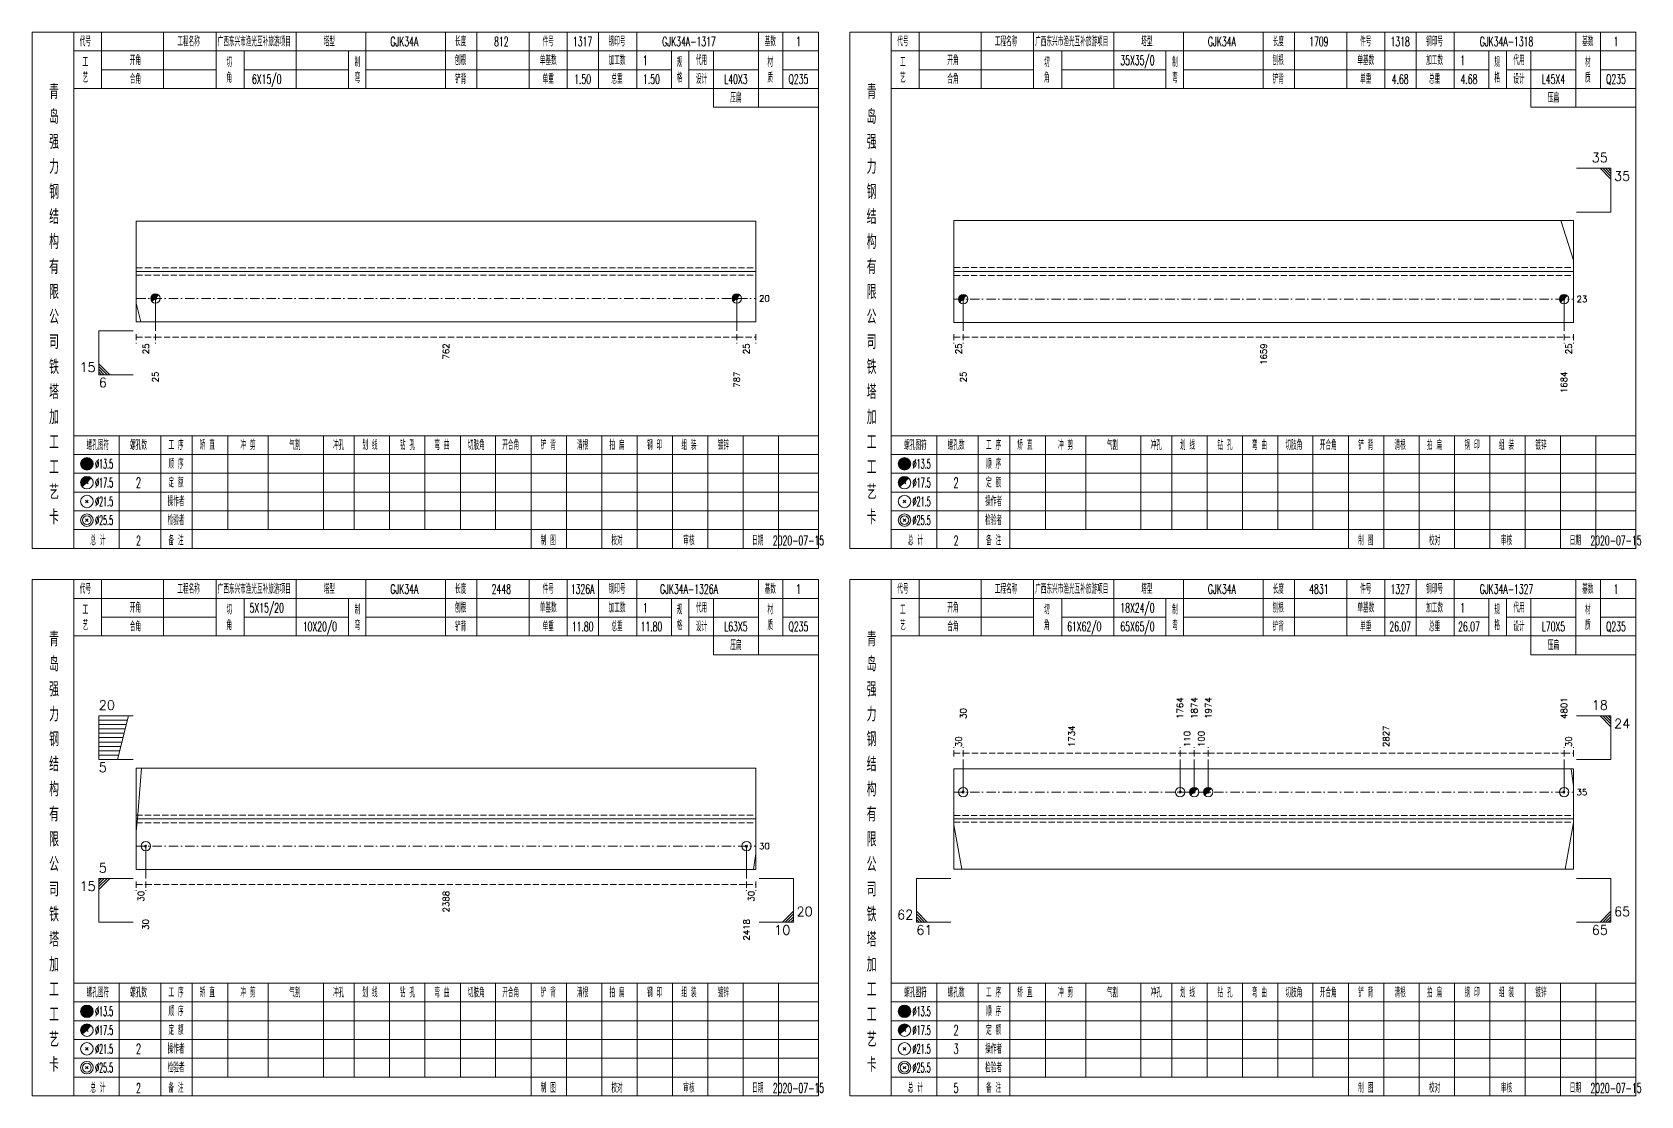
# Model space of a CAD drawing. Extents: x 0 to 2606, y -377 to 6479.
# Drawn here: x 0 to 514, y 350 to 690 of the extents above; entities that cross this region are included whole.
import ezdxf
from ezdxf.enums import TextEntityAlignment as Align

# ---------------------------------------------------------------- set-up
doc = ezdxf.new("R2010")
doc.units = 0
doc.header["$MEASUREMENT"] = 0
doc.linetypes.add('一点画线', pattern=[5.2, 3, -1, 0.2, -1])
doc.linetypes.add('虚线', pattern=[2.75, 2, -0.75])
doc.layers.get('0').update_dxf_attribs({"linetype": 'CONTINUOUS', "lineweight": 25})
doc.layers.add('1', color=7, linetype='CONTINUOUS', lineweight=25)
doc.layers.add('4', color=7, linetype='CONTINUOUS', lineweight=25)
doc.styles.get("Standard").update_dxf_attribs({"font": 'simplex.shx', "width": 0.7, "height": 3, "bigfont": 'gbhzfs.shx'})

msp = doc.modelspace()

# ---------------------------------------------------------------- linework, layer by layer
at = {"color": 7, "linetype": 'Continuous', "lineweight": 13}
for p, q in [((504.8, 646.5), (493.8, 646.5)), ((501.3, 646.5), (504.8, 643)), ((502.18, 646.5), (504.8, 643.88)), ((503.05, 646.5), (504.8, 644.75)), ((503.93, 646.5), (504.8, 645.62)), ((504.8, 632.5), (504.8, 646.5)), ((492.8, 617.13), (488.74, 629.83)), ((504.8, 632.5), (493.8, 632.5)), ((33.3, 603.42), (34.76, 597.38)), ((39.4, 604.88), (39.4, 594.5)), ((225.3, 604.88), (225.3, 594.5)), ((297.7, 604.67), (297.7, 594.5)), ((489.8, 604.67), (489.8, 594.5)), ((21.3, 594.5), (32.3, 594.5)), ((21.3, 594.5), (21.3, 580.5)), ((24.8, 580.5), (21.3, 584)), ((23.93, 580.5), (21.3, 583.12)), ((23.05, 580.5), (21.3, 582.25)), ((22.18, 580.5), (21.3, 581.38)), ((21.3, 580.5), (32.3, 580.5)), ((21.3, 471.5), (32.3, 471.5)), ((21.3, 457.5), (21.3, 471.5)), ((21.3, 470.1), (30.45, 470.1)), ((21.3, 468.7), (30.1, 468.7)), ((27.3, 457.5), (30.8, 471.5)), ((504.8, 471.5), (493.8, 471.5)), ((501.3, 471.5), (504.8, 468)), ((502.18, 471.5), (504.8, 468.88)), ((503.05, 471.5), (504.8, 469.75)), ((503.93, 471.5), (504.8, 470.62)), ((504.8, 457.5), (504.8, 471.5)), ((21.3, 467.3), (29.75, 467.3)), ((21.3, 465.9), (29.4, 465.9)), ((21.3, 464.5), (29.05, 464.5)), ((21.3, 463.1), (28.7, 463.1)), ((21.3, 461.7), (28.35, 461.7)), ((21.3, 460.3), (28, 460.3)), ((21.3, 458.9), (27.65, 458.9)), ((21.3, 457.5), (32.3, 457.5)), ((33.7, 438.5), (34.92, 454.69)), ((297.7, 447.07), (297.7, 457.5)), ((367.03, 447.07), (367.03, 457.5)), ((371.55, 447.07), (371.55, 457.5)), ((376.05, 447.07), (376.05, 457.5)), ((489.8, 447.07), (489.8, 457.5)), ((492.8, 449.06), (492.06, 454.57)), ((504.8, 457.5), (493.8, 457.5)), ((297.4, 446.77), (298, 447.37)), ((298, 446.77), (297.4, 447.37)), ((366.73, 446.77), (367.33, 447.37)), ((367.33, 446.77), (366.73, 447.37)), ((489.5, 446.77), (490.1, 447.37)), ((490.1, 446.77), (489.5, 447.37)), ((33.3, 434.65), (33.7, 438.5)), ((492.8, 437.35), (490.13, 422.43)), ((294.7, 436.66), (297.2, 422.43)), ((36.3, 429.81), (36.3, 419.5)), ((228.4, 429.81), (228.4, 419.5)), ((231.4, 427.45), (230.59, 422.31)), ((21.3, 419.5), (32.3, 419.5)), ((21.3, 419.5), (21.3, 405.5)), ((22.18, 419.5), (21.3, 418.62)), ((23.05, 419.5), (21.3, 417.75)), ((23.93, 419.5), (21.3, 416.88)), ((24.8, 419.5), (21.3, 416)), ((243.4, 419.5), (232.4, 419.5)), ((243.4, 419.5), (243.4, 405.5)), ((282.7, 419.5), (293.7, 419.5)), ((282.7, 419.5), (282.7, 405.5)), ((504.8, 419.5), (493.8, 419.5)), ((504.8, 419.5), (504.8, 405.5)), ((239.9, 405.5), (243.4, 409)), ((240.78, 405.5), (243.4, 408.12)), ((241.65, 405.5), (243.4, 407.25)), ((242.53, 405.5), (243.4, 406.38)), ((286.2, 405.5), (282.7, 409)), ((285.32, 405.5), (282.7, 408.12)), ((284.45, 405.5), (282.7, 407.25)), ((283.57, 405.5), (282.7, 406.38)), ((501.3, 405.5), (504.8, 409)), ((502.18, 405.5), (504.8, 408.12)), ((503.05, 405.5), (504.8, 407.25)), ((503.93, 405.5), (504.8, 406.38)), ((21.3, 405.5), (32.3, 405.5)), ((243.4, 405.5), (232.4, 405.5)), ((282.7, 405.5), (293.7, 405.5)), ((504.8, 405.5), (493.8, 405.5))]:
    msp.add_line(p, q, dxfattribs=at)
at = {"color": 7, "linetype": 'Continuous', "lineweight": 18}
for p, q in [((33.3, 629.62), (33.3, 597.38)), ((33.3, 629.62), (231.4, 629.62)), ((231.4, 629.62), (231.4, 597.38)), ((294.7, 629.83), (294.7, 597.17)), ((294.7, 629.83), (492.8, 629.83)), ((492.8, 629.83), (492.8, 597.17)), ((33.3, 613.5), (231.4, 613.5)), ((294.7, 613.5), (492.8, 613.5)), ((33.3, 454.69), (33.3, 422.31)), ((33.3, 454.69), (231.4, 454.69)), ((231.4, 454.69), (231.4, 422.31)), ((294.7, 454.57), (294.7, 422.43)), ((294.7, 454.57), (492.8, 454.57)), ((492.8, 454.57), (492.8, 422.43)), ((33.3, 438.5), (231.4, 438.5)), ((294.7, 438.5), (492.8, 438.5))]:
    msp.add_line(p, q, dxfattribs=at)
at = {"color": 1, "linetype": '虚线', "lineweight": 18}
for p, q in [((33.3, 614.62), (231.4, 614.62)), ((33.3, 612.38), (231.4, 612.38)), ((294.7, 614.83), (492.8, 614.83)), ((294.7, 612.17), (492.8, 612.17)), ((33.3, 439.69), (231.4, 439.69)), ((33.3, 437.31), (231.4, 437.31)), ((294.7, 439.57), (492.8, 439.57)), ((294.7, 437.43), (492.8, 437.43))]:
    msp.add_line(p, q, dxfattribs=at)
at = {"color": 3, "linetype": '一点画线', "lineweight": 13}
for p, q in [((33.3, 604.88), (231.4, 604.88)), ((294.7, 604.67), (492.8, 604.67)), ((294.7, 447.07), (492.8, 447.07)), ((33.3, 429.81), (231.4, 429.81))]:
    msp.add_line(p, q, dxfattribs=at)
at = {"color": 8, "linetype": '虚线', "lineweight": 9}
for p, q in [((33.3, 593.5), (33.3, 590.5)), ((33.3, 592.5), (39.4, 592.5)), ((39.4, 593.5), (39.4, 590.5)), ((39.4, 593.5), (39.4, 590.5)), ((39.4, 592.5), (225.3, 592.5)), ((225.3, 593.5), (225.3, 590.5)), ((225.3, 593.5), (225.3, 590.5)), ((225.3, 592.5), (231.4, 592.5)), ((231.4, 593.5), (231.4, 590.5)), ((294.7, 593.5), (294.7, 590.5)), ((294.7, 592.5), (297.7, 592.5)), ((297.7, 593.5), (297.7, 590.5)), ((297.7, 593.5), (297.7, 590.5)), ((297.7, 592.5), (489.8, 592.5)), ((489.8, 593.5), (489.8, 590.5)), ((489.8, 593.5), (489.8, 590.5)), ((489.8, 592.5), (492.8, 592.5)), ((492.8, 593.5), (492.8, 590.5)), ((294.7, 458.5), (294.7, 461.5)), ((294.7, 459.5), (297.7, 459.5)), ((297.7, 458.5), (297.7, 461.5)), ((297.7, 458.5), (297.7, 461.5)), ((297.7, 459.5), (367.03, 459.5)), ((367.03, 458.5), (367.03, 461.5)), ((367.03, 458.5), (367.03, 461.5)), ((367.03, 459.5), (371.55, 459.5)), ((371.55, 458.5), (371.55, 461.5)), ((371.55, 458.5), (371.55, 461.5)), ((371.55, 459.5), (376.05, 459.5)), ((376.05, 458.5), (376.05, 461.5)), ((376.05, 458.5), (376.05, 461.5)), ((376.05, 459.5), (489.8, 459.5)), ((489.8, 458.5), (489.8, 461.5)), ((489.8, 458.5), (489.8, 461.5)), ((489.8, 459.5), (492.8, 459.5)), ((492.8, 458.5), (492.8, 461.5)), ((33.3, 418.5), (33.3, 415.5)), ((33.3, 417.5), (36.3, 417.5)), ((36.3, 418.5), (36.3, 415.5)), ((36.3, 418.5), (36.3, 415.5)), ((36.3, 417.5), (228.4, 417.5)), ((228.4, 418.5), (228.4, 415.5)), ((228.4, 418.5), (228.4, 415.5)), ((228.4, 417.5), (231.4, 417.5)), ((231.4, 418.5), (231.4, 415.5))]:
    msp.add_line(p, q, dxfattribs=at)
at = {"color": 7, "linetype": 'Continuous', "lineweight": 0}
for p, q in [((371.25, 446.77), (371.85, 447.37)), ((371.25, 447.37), (371.85, 446.77)), ((375.75, 446.77), (376.35, 447.37)), ((375.75, 447.37), (376.35, 446.77))]:
    msp.add_line(p, q, dxfattribs=at)
at = {"color": 7, "linetype": 'Continuous', "lineweight": 13}
for centre in [(297.7, 447.07), (367.03, 447.07), (371.55, 447.07), (376.05, 447.07), (489.8, 447.07)]:
    msp.add_circle(centre, 1.5, dxfattribs=at)
for centre, radius in [((371.55, 447.07), 1.35), ((371.55, 447.07), 1.2), ((371.55, 447.07), 1.05), ((371.55, 447.07), 0.9), ((371.55, 447.07), 0.75), ((371.55, 447.07), 0.6), ((371.55, 447.07), 0.45), ((376.05, 447.07), 1.35), ((376.05, 447.07), 1.2), ((376.05, 447.07), 1.05), ((376.05, 447.07), 0.9), ((376.05, 447.07), 0.75), ((376.05, 447.07), 0.6), ((376.05, 447.07), 0.45), ((371.55, 447.07), 0.3), ((371.55, 447.07), 0.15), ((376.05, 447.07), 0.3), ((376.05, 447.07), 0.15)]:
    msp.add_arc(centre, radius, 45, 225, dxfattribs=at)
at = {"layer": '1', "color": 7, "linetype": 'Continuous', "lineweight": 0}
for p, q in [((39.1, 604.58), (39.7, 605.17)), ((39.1, 605.17), (39.7, 604.58)), ((225, 604.58), (225.6, 605.17)), ((225, 605.17), (225.6, 604.58)), ((297.4, 604.37), (298, 604.97)), ((297.4, 604.97), (298, 604.37)), ((489.5, 604.37), (490.1, 604.97)), ((489.5, 604.97), (490.1, 604.37))]:
    msp.add_line(p, q, dxfattribs=at)
at = {"layer": '1', "color": 7, "linetype": 'Continuous', "lineweight": 18}
for p, q in [((33.3, 597.38), (231.4, 597.38)), ((294.7, 597.17), (492.8, 597.17)), ((33.3, 422.31), (231.4, 422.31)), ((294.7, 422.43), (492.8, 422.43))]:
    msp.add_line(p, q, dxfattribs=at)
at = {"layer": '1', "color": 7, "linetype": 'Continuous', "lineweight": 13}
for p, q in [((36, 429.51), (36.6, 430.11)), ((36.6, 429.51), (36, 430.11)), ((228.1, 429.51), (228.7, 430.11)), ((228.7, 429.51), (228.1, 430.11))]:
    msp.add_line(p, q, dxfattribs=at)
for centre in [(39.4, 604.88), (225.3, 604.88), (297.7, 604.67), (489.8, 604.67), (36.3, 429.81), (228.4, 429.81)]:
    msp.add_circle(centre, 1.5, dxfattribs=at)
for centre, radius in [((39.4, 604.88), 1.35), ((39.4, 604.88), 1.2), ((39.4, 604.88), 1.05), ((39.4, 604.88), 0.9), ((39.4, 604.88), 0.75), ((39.4, 604.88), 0.6), ((39.4, 604.88), 0.45), ((39.4, 604.88), 0.3), ((39.4, 604.88), 0.15), ((225.3, 604.88), 1.35), ((225.3, 604.88), 1.2), ((225.3, 604.88), 1.05), ((225.3, 604.88), 0.9), ((225.3, 604.88), 0.75), ((225.3, 604.88), 0.6), ((225.3, 604.88), 0.45), ((225.3, 604.88), 0.3), ((225.3, 604.88), 0.15), ((297.7, 604.67), 1.35), ((297.7, 604.67), 1.2), ((297.7, 604.67), 1.05), ((297.7, 604.67), 0.9), ((297.7, 604.67), 0.75), ((297.7, 604.67), 0.6), ((297.7, 604.67), 0.45), ((297.7, 604.67), 0.3), ((297.7, 604.67), 0.15), ((489.8, 604.67), 1.35), ((489.8, 604.67), 1.2), ((489.8, 604.67), 1.05), ((489.8, 604.67), 0.9), ((489.8, 604.67), 0.75), ((489.8, 604.67), 0.6), ((489.8, 604.67), 0.45), ((489.8, 604.67), 0.3), ((489.8, 604.67), 0.15)]:
    msp.add_arc(centre, radius, 45, 225, dxfattribs=at)
at = {"layer": '4', "color": 1, "linetype": 'Continuous', "lineweight": 18}
for p, q in [((13.3, 525), (13.3, 690)), ((22.2, 672), (22.2, 690)), ((42, 672), (42, 690)), ((58.8, 672), (58.8, 690)), ((84.4, 672), (84.4, 690)), ((106.7, 672), (106.7, 690)), ((132.2, 672), (132.2, 690)), ((142.2, 672), (142.2, 690)), ((158.9, 672), (158.9, 690)), ((171.1, 672), (171.1, 690)), ((181.1, 672), (181.1, 690)), ((193.3, 672), (193.3, 690)), ((232.2, 666), (232.2, 690)), ((240, 672), (240, 690)), ((274.7, 525), (274.7, 690)), ((283.6, 672), (283.6, 690)), ((303.4, 672), (303.4, 690)), ((320.2, 672), (320.2, 690)), ((345.8, 672), (345.8, 690)), ((368.1, 672), (368.1, 690)), ((393.6, 672), (393.6, 690)), ((403.6, 672), (403.6, 690)), ((420.3, 672), (420.3, 690)), ((432.5, 672), (432.5, 690)), ((442.5, 672), (442.5, 690)), ((454.7, 672), (454.7, 690)), ((493.6, 666), (493.6, 690)), ((501.4, 672), (501.4, 690)), ((13.3, 684), (251.4, 684)), ((67.8, 672), (67.8, 684)), ((101.1, 672), (101.1, 684)), ((204.4, 672), (204.4, 684)), ((210, 672), (210, 684)), ((217.8, 666), (217.8, 684)), ((274.7, 684), (512.8, 684)), ((329.2, 672), (329.2, 684)), ((362.5, 672), (362.5, 684)), ((465.8, 672), (465.8, 684)), ((471.4, 672), (471.4, 684)), ((479.2, 666), (479.2, 684)), ((22.2, 678), (58.8, 678)), ((67.8, 678), (101.1, 678)), ((106.7, 678), (204.4, 678)), ((210, 678), (232.2, 678)), ((240, 678), (251.4, 678)), ((283.6, 678), (320.2, 678)), ((329.2, 678), (362.5, 678)), ((368.1, 678), (465.8, 678)), ((471.4, 678), (493.6, 678)), ((501.4, 678), (512.8, 678)), ((13.3, 672), (251.4, 672)), ((274.7, 672), (512.8, 672)), ((217.8, 666), (251.4, 666)), ((479.2, 666), (512.8, 666)), ((13.3, 561), (251.4, 561)), ((27.8, 525), (27.8, 561)), ((41.1, 525), (41.1, 561)), ((51.2, 525), (51.2, 561)), ((62.6, 531), (62.6, 561)), ((75.5, 531), (75.5, 561)), ((93.1, 531), (93.1, 561)), ((103, 531), (103, 561)), ((114.3, 531), (114.3, 561)), ((125.6, 531), (125.6, 561)), ((136.9, 531), (136.9, 561)), ((148.1, 531), (148.1, 561)), ((159.5, 531), (159.5, 561)), ((170.8, 531), (170.8, 561)), ((182.1, 531), (182.1, 561)), ((193.4, 531), (193.4, 561)), ((204.7, 531), (204.7, 561)), ((216, 531), (216, 561)), ((227.3, 531), (227.3, 561)), ((238.6, 531), (238.6, 561)), ((274.7, 561), (512.8, 561)), ((289.2, 525), (289.2, 561)), ((302.5, 525), (302.5, 561)), ((312.6, 525), (312.6, 561)), ((324, 531), (324, 561)), ((336.9, 531), (336.9, 561)), ((354.5, 531), (354.5, 561)), ((364.4, 531), (364.4, 561)), ((375.7, 531), (375.7, 561)), ((387, 531), (387, 561)), ((398.3, 531), (398.3, 561)), ((409.5, 531), (409.5, 561)), ((420.9, 531), (420.9, 561)), ((432.2, 531), (432.2, 561)), ((443.5, 531), (443.5, 561)), ((454.8, 531), (454.8, 561)), ((466.1, 531), (466.1, 561)), ((477.4, 531), (477.4, 561)), ((488.7, 531), (488.7, 561)), ((500, 531), (500, 561)), ((13.3, 555), (251.4, 555)), ((274.7, 555), (512.8, 555)), ((13.3, 549), (251.4, 549)), ((274.7, 549), (512.8, 549)), ((13.3, 543), (251.4, 543)), ((274.7, 543), (512.8, 543)), ((13.3, 537), (251.4, 537)), ((274.7, 537), (512.8, 537)), ((13.3, 531), (251.4, 531)), ((159.5, 525), (159.5, 531)), ((170.8, 525), (170.8, 531)), ((182.1, 525), (182.1, 531)), ((193.4, 525), (193.4, 531)), ((204.7, 525), (204.7, 531)), ((216, 525), (216, 531)), ((227.3, 525), (227.3, 531)), ((238.6, 525), (238.6, 531)), ((274.7, 531), (512.8, 531)), ((420.9, 525), (420.9, 531)), ((432.2, 525), (432.2, 531)), ((443.5, 525), (443.5, 531)), ((454.8, 525), (454.8, 531)), ((466.1, 525), (466.1, 531)), ((477.4, 525), (477.4, 531)), ((488.7, 525), (488.7, 531)), ((500, 525), (500, 531)), ((13.3, 350), (13.3, 515)), ((22.2, 497), (22.2, 515)), ((42, 497), (42, 515)), ((58.8, 497), (58.8, 515)), ((84.4, 497), (84.4, 515)), ((106.7, 497), (106.7, 515)), ((132.2, 497), (132.2, 515)), ((142.2, 497), (142.2, 515)), ((158.9, 497), (158.9, 515)), ((171.1, 497), (171.1, 515)), ((181.1, 497), (181.1, 515)), ((193.3, 497), (193.3, 515)), ((232.2, 491), (232.2, 515)), ((240, 497), (240, 515)), ((274.7, 350), (274.7, 515)), ((283.6, 497), (283.6, 515)), ((303.4, 497), (303.4, 515)), ((320.2, 497), (320.2, 515)), ((345.8, 497), (345.8, 515)), ((368.1, 497), (368.1, 515)), ((393.6, 497), (393.6, 515)), ((403.6, 497), (403.6, 515)), ((420.3, 497), (420.3, 515)), ((432.5, 497), (432.5, 515)), ((442.5, 497), (442.5, 515)), ((454.7, 497), (454.7, 515)), ((493.6, 491), (493.6, 515)), ((501.4, 497), (501.4, 515)), ((13.3, 509), (251.4, 509)), ((67.8, 497), (67.8, 509)), ((101.1, 497), (101.1, 509)), ((204.4, 497), (204.4, 509)), ((210, 497), (210, 509)), ((217.8, 491), (217.8, 509)), ((274.7, 509), (512.8, 509)), ((329.2, 497), (329.2, 509)), ((362.5, 497), (362.5, 509)), ((465.8, 497), (465.8, 509)), ((471.4, 497), (471.4, 509)), ((479.2, 491), (479.2, 509)), ((22.2, 503), (58.8, 503)), ((67.8, 503), (101.1, 503)), ((106.7, 503), (204.4, 503)), ((210, 503), (232.2, 503)), ((240, 503), (251.4, 503)), ((283.6, 503), (320.2, 503)), ((329.2, 503), (362.5, 503)), ((368.1, 503), (465.8, 503)), ((471.4, 503), (493.6, 503)), ((501.4, 503), (512.8, 503)), ((13.3, 497), (251.4, 497)), ((274.7, 497), (512.8, 497)), ((217.8, 491), (251.4, 491)), ((479.2, 491), (512.8, 491)), ((13.3, 386), (251.4, 386)), ((27.8, 350), (27.8, 386)), ((41.1, 350), (41.1, 386)), ((51.2, 350), (51.2, 386)), ((62.6, 356), (62.6, 386)), ((75.5, 356), (75.5, 386)), ((93.1, 356), (93.1, 386)), ((103, 356), (103, 386)), ((114.3, 356), (114.3, 386)), ((125.6, 356), (125.6, 386)), ((136.9, 356), (136.9, 386)), ((148.1, 356), (148.1, 386)), ((159.5, 356), (159.5, 386)), ((170.8, 356), (170.8, 386)), ((182.1, 356), (182.1, 386)), ((193.4, 356), (193.4, 386)), ((204.7, 356), (204.7, 386)), ((216, 356), (216, 386)), ((227.3, 356), (227.3, 386)), ((238.6, 356), (238.6, 386)), ((274.7, 386), (512.8, 386)), ((289.2, 350), (289.2, 386)), ((302.5, 350), (302.5, 386)), ((312.6, 350), (312.6, 386)), ((324, 356), (324, 386)), ((336.9, 356), (336.9, 386)), ((354.5, 356), (354.5, 386)), ((364.4, 356), (364.4, 386)), ((375.7, 356), (375.7, 386)), ((387, 356), (387, 386)), ((398.3, 356), (398.3, 386)), ((409.5, 356), (409.5, 386)), ((420.9, 356), (420.9, 386)), ((432.2, 356), (432.2, 386)), ((443.5, 356), (443.5, 386)), ((454.8, 356), (454.8, 386)), ((466.1, 356), (466.1, 386)), ((477.4, 356), (477.4, 386)), ((488.7, 356), (488.7, 386)), ((500, 356), (500, 386)), ((13.3, 380), (251.4, 380)), ((274.7, 380), (512.8, 380)), ((13.3, 374), (251.4, 374)), ((274.7, 374), (512.8, 374)), ((13.3, 368), (251.4, 368)), ((274.7, 368), (512.8, 368)), ((13.3, 362), (251.4, 362)), ((274.7, 362), (512.8, 362)), ((13.3, 356), (251.4, 356)), ((159.5, 350), (159.5, 356)), ((170.8, 350), (170.8, 356)), ((182.1, 350), (182.1, 356)), ((193.4, 350), (193.4, 356)), ((204.7, 350), (204.7, 356)), ((216, 350), (216, 356)), ((227.3, 350), (227.3, 356)), ((238.6, 350), (238.6, 356)), ((274.7, 356), (512.8, 356)), ((420.9, 350), (420.9, 356)), ((432.2, 350), (432.2, 356)), ((443.5, 350), (443.5, 356)), ((454.8, 350), (454.8, 356)), ((466.1, 350), (466.1, 356)), ((477.4, 350), (477.4, 356)), ((488.7, 350), (488.7, 356)), ((500, 350), (500, 356))]:
    msp.add_line(p, q, dxfattribs=at)
at = {"layer": '4', "color": 7, "linetype": 'Continuous', "lineweight": 13}
for p, q in [((17.3, 551.8), (17.7, 552.2)), ((17.7, 551.8), (17.3, 552.2)), ((278.7, 551.8), (279.1, 552.2)), ((279.1, 551.8), (278.7, 552.2)), ((17.1, 539.6), (17.9, 540.4)), ((17.9, 539.6), (17.1, 540.4)), ((278.5, 539.6), (279.3, 540.4)), ((279.3, 539.6), (278.5, 540.4)), ((17.1, 533.6), (17.9, 534.4)), ((17.9, 533.6), (17.1, 534.4)), ((278.5, 533.6), (279.3, 534.4)), ((279.3, 533.6), (278.5, 534.4)), ((17.3, 376.8), (17.7, 377.2)), ((17.7, 376.8), (17.3, 377.2)), ((278.7, 376.8), (279.1, 377.2)), ((279.1, 376.8), (278.7, 377.2)), ((17.1, 364.6), (17.9, 365.4)), ((17.9, 364.6), (17.1, 365.4)), ((278.5, 364.6), (279.3, 365.4)), ((279.3, 364.6), (278.5, 365.4)), ((17.1, 358.6), (17.9, 359.4)), ((17.9, 358.6), (17.1, 359.4)), ((278.5, 358.6), (279.3, 359.4)), ((279.3, 358.6), (278.5, 359.4))]:
    msp.add_line(p, q, dxfattribs=at)
at = {"layer": '4', "color": 7, "linetype": 'Continuous', "lineweight": 0}
for p, q in [((17.1, 545.6), (17.9, 546.4)), ((17.1, 546.4), (17.9, 545.6)), ((278.5, 545.6), (279.3, 546.4)), ((278.5, 546.4), (279.3, 545.6)), ((17.1, 370.6), (17.9, 371.4)), ((17.1, 371.4), (17.9, 370.6)), ((278.5, 370.6), (279.3, 371.4)), ((278.5, 371.4), (279.3, 370.6))]:
    msp.add_line(p, q, dxfattribs=at)
at = {"layer": '4', "color": 1, "linetype": 'Continuous', "lineweight": 18}
for points in [[(0, 690), (0, 525), (251.4, 525), (251.4, 690)], [(261.4, 690), (261.4, 525), (512.8, 525), (512.8, 690)], [(0, 515), (0, 350), (251.4, 350), (251.4, 515)], [(261.4, 515), (261.4, 350), (512.8, 350), (512.8, 515)]]:
    msp.add_lwpolyline(points, close=True, dxfattribs=at)
at = {"layer": '4', "color": 7, "linetype": 'Continuous', "lineweight": 13}
for centre, radius in [((17.5, 552), 2), ((17.5, 552), 1.8), ((17.5, 552), 1.6), ((17.5, 552), 1.4), ((17.5, 552), 1.2), ((17.5, 552), 1), ((17.5, 552), 0.8), ((17.5, 552), 0.6), ((17.5, 552), 0.4), ((17.5, 552), 0.2), ((278.9, 552), 2), ((278.9, 552), 1.8), ((278.9, 552), 1.6), ((278.9, 552), 1.4), ((278.9, 552), 1.2), ((278.9, 552), 1), ((278.9, 552), 0.8), ((278.9, 552), 0.6), ((278.9, 552), 0.4), ((278.9, 552), 0.2), ((17.5, 546), 2), ((278.9, 546), 2), ((17.5, 540), 2), ((278.9, 540), 2), ((17.5, 534), 2), ((17.5, 534), 1.4), ((278.9, 534), 2), ((278.9, 534), 1.4), ((17.5, 377), 2), ((17.5, 377), 1.8), ((17.5, 377), 1.6), ((17.5, 377), 1.4), ((17.5, 377), 1.2), ((17.5, 377), 1), ((17.5, 377), 0.8), ((17.5, 377), 0.6), ((17.5, 377), 0.4), ((17.5, 377), 0.2), ((278.9, 377), 2), ((278.9, 377), 1.8), ((278.9, 377), 1.6), ((278.9, 377), 1.4), ((278.9, 377), 1.2), ((278.9, 377), 1), ((278.9, 377), 0.8), ((278.9, 377), 0.6), ((278.9, 377), 0.4), ((278.9, 377), 0.2), ((17.5, 371), 2), ((278.9, 371), 2), ((17.5, 365), 2), ((278.9, 365), 2), ((17.5, 359), 2), ((17.5, 359), 1.4), ((278.9, 359), 2), ((278.9, 359), 1.4)]:
    msp.add_circle(centre, radius, dxfattribs=at)
for centre, radius in [((17.5, 546), 1.8), ((17.5, 546), 1.6), ((17.5, 546), 1.4), ((17.5, 546), 1.2), ((17.5, 546), 1), ((17.5, 546), 0.8), ((17.5, 546), 0.6), ((17.5, 546), 0.4), ((17.5, 546), 0.2), ((278.9, 546), 1.8), ((278.9, 546), 1.6), ((278.9, 546), 1.4), ((278.9, 546), 1.2), ((278.9, 546), 1), ((278.9, 546), 0.8), ((278.9, 546), 0.6), ((278.9, 546), 0.4), ((278.9, 546), 0.2), ((17.5, 371), 1.8), ((17.5, 371), 1.6), ((17.5, 371), 1.4), ((17.5, 371), 1.2), ((17.5, 371), 1), ((17.5, 371), 0.8), ((17.5, 371), 0.6), ((17.5, 371), 0.4), ((17.5, 371), 0.2), ((278.9, 371), 1.8), ((278.9, 371), 1.6), ((278.9, 371), 1.4), ((278.9, 371), 1.2), ((278.9, 371), 1), ((278.9, 371), 0.8), ((278.9, 371), 0.6), ((278.9, 371), 0.4), ((278.9, 371), 0.2)]:
    msp.add_arc(centre, radius, 45, 225, dxfattribs=at)

# ---------------------------------------------------------------- texts
at = {"color": 7, "linetype": 'Continuous', "lineweight": 13}
for s, p in [('35', (503.8, 647.5)), ('15', (20.3, 580.5)), ('18', (503.8, 472.5)), ('62', (281.7, 405.5))]:
    msp.add_text(s, height=3, dxfattribs=at).set_placement(p, align=Align.BOTTOM_RIGHT)
for s, p in [('35', (505.8, 645.5)), ('6', (21.3, 579.5)), ('24', (505.8, 470.5)), ('5', (21.3, 456.5)), ('61', (282.7, 404.5))]:
    msp.add_text(s, height=3, dxfattribs=at).set_placement(p, align=Align.TOP_LEFT)
for s, p in [('20', (232.4, 604.88)), ('23', (493.8, 604.67)), ('35', (493.8, 447.07)), ('30', (232.4, 429.81))]:
    msp.add_text(s, height=2, dxfattribs=at).set_placement(p, align=Align.MIDDLE_LEFT)
at = {"color": 8, "linetype": 'Continuous', "lineweight": 9}
for s, p in [('25', (36.35, 590.5)), ('762', (132.35, 590.5)), ('25', (228.35, 590.5)), ('25', (296.2, 590.5)), ('1659', (393.75, 590.5)), ('25', (491.3, 590.5)), ('30', (34.8, 415.5)), ('2388', (132.35, 415.5)), ('30', (229.9, 415.5))]:
    msp.add_text(s, height=2, rotation=90, dxfattribs=at).set_placement(p, align=Align.MIDDLE_RIGHT)
at = {"color": 7, "linetype": 'Continuous', "lineweight": 13}
for s, p in [('20', (21.3, 472.5)), ('5', (21.3, 420.5)), ('20', (244.4, 406.5)), ('65', (505.8, 406.5))]:
    msp.add_text(s, height=3, dxfattribs=at).set_placement(p, align=Align.BOTTOM_LEFT)
for s, p in [('30', (297.7, 470.5)), ('1764', (367.03, 470.5)), ('1874', (371.55, 470.5)), ('1974', (376.05, 470.5)), ('4801', (489.8, 470.5))]:
    msp.add_text(s, height=2, rotation=90, dxfattribs=at).set_placement(p, align=Align.MIDDLE_LEFT)
at = {"color": 8, "linetype": 'Continuous', "lineweight": 9}
for s, p in [('1734', (332.37, 461.5)), ('2827', (432.92, 461.5)), ('30', (296.2, 461.5)), ('110', (369.29, 461.5)), ('100', (373.8, 461.5)), ('30', (491.3, 461.5))]:
    msp.add_text(s, height=2, rotation=90, dxfattribs=at).set_placement(p, align=Align.MIDDLE_LEFT)
at = {"color": 7, "linetype": 'Continuous', "lineweight": 13}
for s, p in [('15', (20.3, 418.5)), ('10', (242.4, 404.5)), ('65', (503.8, 404.5))]:
    msp.add_text(s, height=3, dxfattribs=at).set_placement(p, align=Align.TOP_RIGHT)
at = {"layer": '1', "color": 7, "linetype": 'Continuous', "lineweight": 13}
for s, p in [('25', (39.4, 581.5)), ('787', (225.3, 581.5)), ('25', (297.7, 581.5)), ('1684', (489.8, 581.5)), ('30', (36.3, 406.5)), ('2418', (228.4, 406.5))]:
    msp.add_text(s, height=2, rotation=90, dxfattribs=at).set_placement(p, align=Align.MIDDLE_RIGHT)
at = {"layer": '4', "color": 1, "linetype": 'Continuous', "lineweight": 13}
for s, height, width, p in [('代号', 3, 0.6, (17, 687)), ('工程名称', 3, 0.6, (50, 687)), ('广西东兴市渔光互补旅游项目', 3, 0.6, (71, 687)), ('塔型', 3, 0.6, (95, 687)), ('GJK34A', 3, 0.6, (119, 687)), ('长度', 3, 0.6, (137, 687)), ('812', 3, 0.6, (150, 687)), ('件号', 3, 0.6, (165, 687)), ('1317', 3, 0.6, (176, 687)), ('钢印号', 3, 0.6, (187, 687)), ('GJK34A-1317', 3, 0.6, (210, 687)), ('基数', 3, 0.6, (236, 687)), ('1', 3, 0.6, (245, 687)), ('代号', 3, 0.6, (278.4, 687)), ('工程名称', 3, 0.6, (311.4, 687)), ('广西东兴市渔光互补旅游项目', 3, 0.6, (332.4, 687)), ('塔型', 3, 0.6, (356.4, 687)), ('GJK34A', 3, 0.6, (380.4, 687)), ('长度', 3, 0.6, (398.4, 687)), ('1709', 3, 0.6, (411.4, 687)), ('件号', 3, 0.6, (426.4, 687)), ('1318', 3, 0.6, (437.4, 687)), ('钢印号', 3, 0.6, (448.4, 687)), ('GJK34A-1318', 3, 0.6, (471.4, 687)), ('基数', 3, 0.6, (497.4, 687)), ('1', 3, 0.6, (506.4, 687)), ('工', 3, 0.6, (17, 680.4)), ('开角', 3, 0.6, (33, 681)), ('切', 3, 0.6, (63, 680.4)), ('制', 3, 0.6, (104, 680.4)), ('刨根', 3, 0.6, (137, 681)), ('单基数', 3, 0.6, (165, 681)), ('加工数', 3, 0.6, (187, 681)), ('1', 3, 0.6, (196, 681)), ('规', 3, 0.6, (207, 680.4)), ('代用', 3, 0.6, (214, 681)), ('材', 3, 0.6, (236, 680.4)), ('工', 3, 0.6, (278.4, 680.4)), ('开角', 3, 0.6, (294.4, 681)), ('切', 3, 0.6, (324.4, 680.4)), ('35X35/0', 3, 0.6, (353.4, 681)), ('制', 3, 0.6, (365.4, 680.4)), ('刨根', 3, 0.6, (398.4, 681)), ('单基数', 3, 0.6, (426.4, 681)), ('加工数', 3, 0.6, (448.4, 681)), ('1', 3, 0.6, (457.4, 681)), ('规', 3, 0.6, (468.4, 680.4)), ('代用', 3, 0.6, (475.4, 681)), ('材', 3, 0.6, (497.4, 680.4)), ('艺', 3, 0.6, (17, 675.4)), ('合角', 3, 0.6, (33, 675)), ('角', 3, 0.6, (63, 675.4)), ('6X15/0', 3, 0.6, (75, 675)), ('弯', 3, 0.6, (104, 675.4)), ('铲背', 3, 0.6, (137, 675)), ('单重', 3, 0.6, (165, 675)), ('1.50', 3, 0.6, (176, 675)), ('总重', 3, 0.6, (187, 675)), ('1.50', 3, 0.6, (198, 675)), ('格', 3, 0.6, (207, 675.4)), ('设计', 3, 0.6, (214, 675)), ('L40X3', 3, 0.6, (225, 675)), ('质', 3, 0.6, (236, 675.4)), ('Q235', 3, 0.6, (245, 675)), ('艺', 3, 0.6, (278.4, 675.4)), ('合角', 3, 0.6, (294.4, 675)), ('角', 3, 0.6, (324.4, 675.4)), ('弯', 3, 0.6, (365.4, 675.4)), ('铲背', 3, 0.6, (398.4, 675)), ('单重', 3, 0.6, (426.4, 675)), ('4.68', 3, 0.6, (437.4, 675)), ('总重', 3, 0.6, (448.4, 675)), ('4.68', 3, 0.6, (459.4, 675)), ('格', 3, 0.6, (468.4, 675.4)), ('设计', 3, 0.6, (475.4, 675)), ('L45X4', 3, 0.6, (486.4, 675)), ('质', 3, 0.6, (497.4, 675.4)), ('Q235', 3, 0.6, (506.4, 675)), ('青', 4.6, 0.8, (7, 671)), ('压扁', 3, 0.6, (225, 669)), ('青', 4.6, 0.8, (268.4, 671)), ('压扁', 3, 0.6, (486.4, 669)), ('岛', 4.6, 0.8, (7, 663)), ('岛', 4.6, 0.8, (268.4, 663)), ('强', 4.6, 0.8, (7, 655)), ('强', 4.6, 0.8, (268.4, 655)), ('力', 4.6, 0.8, (7, 647)), ('力', 4.6, 0.8, (268.4, 647)), ('钢', 4.6, 0.8, (7, 639)), ('钢', 4.6, 0.8, (268.4, 639)), ('结', 4.6, 0.8, (7, 631)), ('结', 4.6, 0.8, (268.4, 631)), ('构', 4.6, 0.8, (7, 623)), ('构', 4.6, 0.8, (268.4, 623)), ('有', 4.6, 0.8, (7, 615)), ('有', 4.6, 0.8, (268.4, 615)), ('限', 4.6, 0.8, (7, 607)), ('限', 4.6, 0.8, (268.4, 607)), ('公', 4.6, 0.8, (7, 599)), ('公', 4.6, 0.8, (268.4, 599)), ('司', 4.6, 0.8, (7, 591)), ('司', 4.6, 0.8, (268.4, 591)), ('铁', 4.6, 0.8, (7, 583)), ('铁', 4.6, 0.8, (268.4, 583)), ('塔', 4.6, 0.8, (7, 575)), ('塔', 4.6, 0.8, (268.4, 575)), ('加', 4.6, 0.8, (7, 567)), ('加', 4.6, 0.8, (268.4, 567)), ('工', 4.6, 0.8, (7, 559)), ('工', 4.6, 0.8, (268.4, 559)), ('螺孔图符', 3, 0.6, (21, 558)), ('螺孔数', 3, 0.6, (34, 558)), ('工 序', 3, 0.6, (46, 558)), ('矫 直', 3, 0.6, (56, 558)), ('冲 剪', 3, 0.6, (69, 558)), ('气割', 3, 0.6, (84, 558)), ('冲孔', 3, 0.6, (98, 558)), ('划 线', 3, 0.6, (108, 558)), ('钻 孔', 3, 0.6, (120, 558)), ('弯 曲', 3, 0.6, (131, 558)), ('切肢角', 3, 0.6, (142, 558)), ('开合角', 3, 0.6, (153, 558)), ('铲 背', 3, 0.6, (165, 558)), ('清根', 3, 0.6, (176, 558)), ('拍 扁', 3, 0.6, (187, 558)), ('钢 印', 3, 0.6, (199, 558)), ('组 装', 3, 0.6, (210, 558)), ('镀锌', 3, 0.6, (221, 558)), ('螺孔图符', 3, 0.6, (282.4, 558)), ('螺孔数', 3, 0.6, (295.4, 558)), ('工 序', 3, 0.6, (307.4, 558)), ('矫 直', 3, 0.6, (317.4, 558)), ('冲 剪', 3, 0.6, (330.4, 558)), ('气割', 3, 0.6, (345.4, 558)), ('冲孔', 3, 0.6, (359.4, 558)), ('划 线', 3, 0.6, (369.4, 558)), ('钻 孔', 3, 0.6, (381.4, 558)), ('弯 曲', 3, 0.6, (392.4, 558)), ('切肢角', 3, 0.6, (403.4, 558)), ('开合角', 3, 0.6, (414.4, 558)), ('铲 背', 3, 0.6, (426.4, 558)), ('清根', 3, 0.6, (437.4, 558)), ('拍 扁', 3, 0.6, (448.4, 558)), ('钢 印', 3, 0.6, (460.4, 558)), ('组 装', 3, 0.6, (471.4, 558)), ('镀锌', 3, 0.6, (482.4, 558)), ('工', 4.6, 0.8, (7, 551)), ('%%C13.5', 3, 0.5, (23, 552)), ('顺 序', 3, 0.6, (46, 552)), ('工', 4.6, 0.8, (268.4, 551)), ('%%C13.5', 3, 0.5, (284.4, 552)), ('顺 序', 3, 0.6, (307.4, 552)), ('艺', 4.6, 0.8, (7, 543)), ('%%C17.5', 3, 0.5, (23, 546)), ('2', 3.2, 0.6, (34, 546)), ('定 额', 3, 0.6, (46, 546)), ('艺', 4.6, 0.8, (268.4, 543)), ('%%C17.5', 3, 0.5, (284.4, 546)), ('2', 3.2, 0.6, (295.4, 546)), ('定 额', 3, 0.6, (307.4, 546)), ('%%C21.5', 3, 0.5, (23, 540)), ('操作者', 3, 0.6, (46, 540)), ('%%C21.5', 3, 0.5, (284.4, 540)), ('操作者', 3, 0.6, (307.4, 540)), ('卡', 4.6, 0.8, (7, 535)), ('%%C25.5', 3, 0.5, (23, 534)), ('检验者', 3, 0.6, (46, 534)), ('卡', 4.6, 0.8, (268.4, 535)), ('%%C25.5', 3, 0.5, (284.4, 534)), ('检验者', 3, 0.6, (307.4, 534)), ('总 计', 3, 0.6, (21, 527.5)), ('2', 3, 0.6, (34, 527.5)), ('备 注', 3, 0.6, (46, 527.5)), ('制 图', 3, 0.6, (165, 527.5)), ('校对', 3, 0.6, (187, 527.5)), ('审核', 3, 0.6, (210, 527.5)), ('日期', 3, 0.6, (232, 527.5)), ('2020-07-15', 3, 0.6, (245, 527.5)), ('总 计', 3, 0.6, (282.4, 527.5)), ('2', 3, 0.6, (295.4, 527.5)), ('备 注', 3, 0.6, (307.4, 527.5)), ('制 图', 3, 0.6, (426.4, 527.5)), ('校对', 3, 0.6, (448.4, 527.5)), ('审核', 3, 0.6, (471.4, 527.5)), ('日期', 3, 0.6, (493.4, 527.5)), ('2020-07-15', 3, 0.6, (506.4, 527.5)), ('代号', 3, 0.6, (17, 512)), ('工程名称', 3, 0.6, (50, 512)), ('广西东兴市渔光互补旅游项目', 3, 0.6, (71, 512)), ('塔型', 3, 0.6, (95, 512)), ('GJK34A', 3, 0.6, (119, 512)), ('长度', 3, 0.6, (137, 512)), ('2448', 3, 0.6, (150, 512)), ('件号', 3, 0.6, (165, 512)), ('1326A', 3, 0.6, (176, 512)), ('钢印号', 3, 0.6, (187, 512)), ('GJK34A-1326A', 3, 0.6, (210, 512)), ('基数', 3, 0.6, (236, 512)), ('1', 3, 0.6, (245, 512)), ('代号', 3, 0.6, (278.4, 512)), ('工程名称', 3, 0.6, (311.4, 512)), ('广西东兴市渔光互补旅游项目', 3, 0.6, (332.4, 512)), ('塔型', 3, 0.6, (356.4, 512)), ('GJK34A', 3, 0.6, (380.4, 512)), ('长度', 3, 0.6, (398.4, 512)), ('4831', 3, 0.6, (411.4, 512)), ('件号', 3, 0.6, (426.4, 512)), ('1327', 3, 0.6, (437.4, 512)), ('钢印号', 3, 0.6, (448.4, 512)), ('GJK34A-1327', 3, 0.6, (471.4, 512)), ('基数', 3, 0.6, (497.4, 512)), ('1', 3, 0.6, (506.4, 512)), ('工', 3, 0.6, (17, 505.4)), ('开角', 3, 0.6, (33, 506)), ('切', 3, 0.6, (63, 505.4)), ('5X15/20', 3, 0.6, (75, 506)), ('制', 3, 0.6, (104, 505.4)), ('刨根', 3, 0.6, (137, 506)), ('单基数', 3, 0.6, (165, 506)), ('加工数', 3, 0.6, (187, 506)), ('1', 3, 0.6, (196, 506)), ('规', 3, 0.6, (207, 505.4)), ('代用', 3, 0.6, (214, 506)), ('材', 3, 0.6, (236, 505.4)), ('工', 3, 0.6, (278.4, 505.4)), ('开角', 3, 0.6, (294.4, 506)), ('切', 3, 0.6, (324.4, 505.4)), ('18X24/0', 3, 0.6, (353.4, 506)), ('制', 3, 0.6, (365.4, 505.4)), ('刨根', 3, 0.6, (398.4, 506)), ('单基数', 3, 0.6, (426.4, 506)), ('加工数', 3, 0.6, (448.4, 506)), ('1', 3, 0.6, (457.4, 506)), ('规', 3, 0.6, (468.4, 505.4)), ('代用', 3, 0.6, (475.4, 506)), ('材', 3, 0.6, (497.4, 505.4)), ('艺', 3, 0.6, (17, 500.4)), ('合角', 3, 0.6, (33, 500)), ('角', 3, 0.6, (63, 500.4)), ('10X20/0', 3, 0.6, (92, 500)), ('弯', 3, 0.6, (104, 500.4)), ('铲背', 3, 0.6, (137, 500)), ('单重', 3, 0.6, (165, 500)), ('11.80', 3, 0.6, (176, 500)), ('总重', 3, 0.6, (187, 500)), ('11.80', 3, 0.6, (198, 500)), ('格', 3, 0.6, (207, 500.4)), ('设计', 3, 0.6, (214, 500)), ('L63X5', 3, 0.6, (225, 500)), ('质', 3, 0.6, (236, 500.4)), ('Q235', 3, 0.6, (245, 500)), ('艺', 3, 0.6, (278.4, 500.4)), ('合角', 3, 0.6, (294.4, 500)), ('角', 3, 0.6, (324.4, 500.4)), ('61X62/0', 3, 0.6, (336.4, 500)), ('65X65/0', 3, 0.6, (353.4, 500)), ('弯', 3, 0.6, (365.4, 500.4)), ('铲背', 3, 0.6, (398.4, 500)), ('单重', 3, 0.6, (426.4, 500)), ('26.07', 3, 0.6, (437.4, 500)), ('总重', 3, 0.6, (448.4, 500)), ('26.07', 3, 0.6, (459.4, 500)), ('格', 3, 0.6, (468.4, 500.4)), ('设计', 3, 0.6, (475.4, 500)), ('L70X5', 3, 0.6, (486.4, 500)), ('质', 3, 0.6, (497.4, 500.4)), ('Q235', 3, 0.6, (506.4, 500)), ('青', 4.6, 0.8, (7, 496)), ('压扁', 3, 0.6, (225, 494)), ('青', 4.6, 0.8, (268.4, 496)), ('压扁', 3, 0.6, (486.4, 494)), ('岛', 4.6, 0.8, (7, 488)), ('岛', 4.6, 0.8, (268.4, 488)), ('强', 4.6, 0.8, (7, 480)), ('强', 4.6, 0.8, (268.4, 480)), ('力', 4.6, 0.8, (7, 472)), ('力', 4.6, 0.8, (268.4, 472)), ('钢', 4.6, 0.8, (7, 464)), ('钢', 4.6, 0.8, (268.4, 464)), ('结', 4.6, 0.8, (7, 456)), ('结', 4.6, 0.8, (268.4, 456)), ('构', 4.6, 0.8, (7, 448)), ('构', 4.6, 0.8, (268.4, 448)), ('有', 4.6, 0.8, (7, 440)), ('有', 4.6, 0.8, (268.4, 440)), ('限', 4.6, 0.8, (7, 432)), ('限', 4.6, 0.8, (268.4, 432)), ('公', 4.6, 0.8, (7, 424)), ('公', 4.6, 0.8, (268.4, 424)), ('司', 4.6, 0.8, (7, 416)), ('司', 4.6, 0.8, (268.4, 416)), ('铁', 4.6, 0.8, (7, 408)), ('铁', 4.6, 0.8, (268.4, 408)), ('塔', 4.6, 0.8, (7, 400)), ('塔', 4.6, 0.8, (268.4, 400)), ('加', 4.6, 0.8, (7, 392)), ('加', 4.6, 0.8, (268.4, 392)), ('工', 4.6, 0.8, (7, 384)), ('工', 4.6, 0.8, (268.4, 384)), ('螺孔图符', 3, 0.6, (21, 383)), ('螺孔数', 3, 0.6, (34, 383)), ('工 序', 3, 0.6, (46, 383)), ('矫 直', 3, 0.6, (56, 383)), ('冲 剪', 3, 0.6, (69, 383)), ('气割', 3, 0.6, (84, 383)), ('冲孔', 3, 0.6, (98, 383)), ('划 线', 3, 0.6, (108, 383)), ('钻 孔', 3, 0.6, (120, 383)), ('弯 曲', 3, 0.6, (131, 383)), ('切肢角', 3, 0.6, (142, 383)), ('开合角', 3, 0.6, (153, 383)), ('铲 背', 3, 0.6, (165, 383)), ('清根', 3, 0.6, (176, 383)), ('拍 扁', 3, 0.6, (187, 383)), ('钢 印', 3, 0.6, (199, 383)), ('组 装', 3, 0.6, (210, 383)), ('镀锌', 3, 0.6, (221, 383)), ('螺孔图符', 3, 0.6, (282.4, 383)), ('螺孔数', 3, 0.6, (295.4, 383)), ('工 序', 3, 0.6, (307.4, 383)), ('矫 直', 3, 0.6, (317.4, 383)), ('冲 剪', 3, 0.6, (330.4, 383)), ('气割', 3, 0.6, (345.4, 383)), ('冲孔', 3, 0.6, (359.4, 383)), ('划 线', 3, 0.6, (369.4, 383)), ('钻 孔', 3, 0.6, (381.4, 383)), ('弯 曲', 3, 0.6, (392.4, 383)), ('切肢角', 3, 0.6, (403.4, 383)), ('开合角', 3, 0.6, (414.4, 383)), ('铲 背', 3, 0.6, (426.4, 383)), ('清根', 3, 0.6, (437.4, 383)), ('拍 扁', 3, 0.6, (448.4, 383)), ('钢 印', 3, 0.6, (460.4, 383)), ('组 装', 3, 0.6, (471.4, 383)), ('镀锌', 3, 0.6, (482.4, 383)), ('工', 4.6, 0.8, (7, 376)), ('%%C13.5', 3, 0.5, (23, 377)), ('顺 序', 3, 0.6, (46, 377)), ('工', 4.6, 0.8, (268.4, 376)), ('%%C13.5', 3, 0.5, (284.4, 377)), ('顺 序', 3, 0.6, (307.4, 377)), ('艺', 4.6, 0.8, (7, 368)), ('%%C17.5', 3, 0.5, (23, 371)), ('定 额', 3, 0.6, (46, 371)), ('艺', 4.6, 0.8, (268.4, 368)), ('%%C17.5', 3, 0.5, (284.4, 371)), ('2', 3.2, 0.6, (295.4, 371)), ('定 额', 3, 0.6, (307.4, 371)), ('%%C21.5', 3, 0.5, (23, 365)), ('2', 3.2, 0.6, (34, 365)), ('操作者', 3, 0.6, (46, 365)), ('%%C21.5', 3, 0.5, (284.4, 365)), ('3', 3.2, 0.6, (295.4, 365)), ('操作者', 3, 0.6, (307.4, 365)), ('卡', 4.6, 0.8, (7, 360)), ('%%C25.5', 3, 0.5, (23, 359)), ('检验者', 3, 0.6, (46, 359)), ('卡', 4.6, 0.8, (268.4, 360)), ('%%C25.5', 3, 0.5, (284.4, 359)), ('检验者', 3, 0.6, (307.4, 359)), ('总 计', 3, 0.6, (21, 352.5)), ('2', 3, 0.6, (34, 352.5)), ('备 注', 3, 0.6, (46, 352.5)), ('制 图', 3, 0.6, (165, 352.5)), ('校对', 3, 0.6, (187, 352.5)), ('审核', 3, 0.6, (210, 352.5)), ('日期', 3, 0.6, (232, 352.5)), ('2020-07-15', 3, 0.6, (245, 352.5)), ('总 计', 3, 0.6, (282.4, 352.5)), ('5', 3, 0.6, (295.4, 352.5)), ('备 注', 3, 0.6, (307.4, 352.5)), ('制 图', 3, 0.6, (426.4, 352.5)), ('校对', 3, 0.6, (448.4, 352.5)), ('审核', 3, 0.6, (471.4, 352.5)), ('日期', 3, 0.6, (493.4, 352.5)), ('2020-07-15', 3, 0.6, (506.4, 352.5))]:
    msp.add_text(s, height=height, dxfattribs=dict(at, width=width)).set_placement(p, align=Align.MIDDLE_CENTER)

doc.saveas('drawing.dxf')
